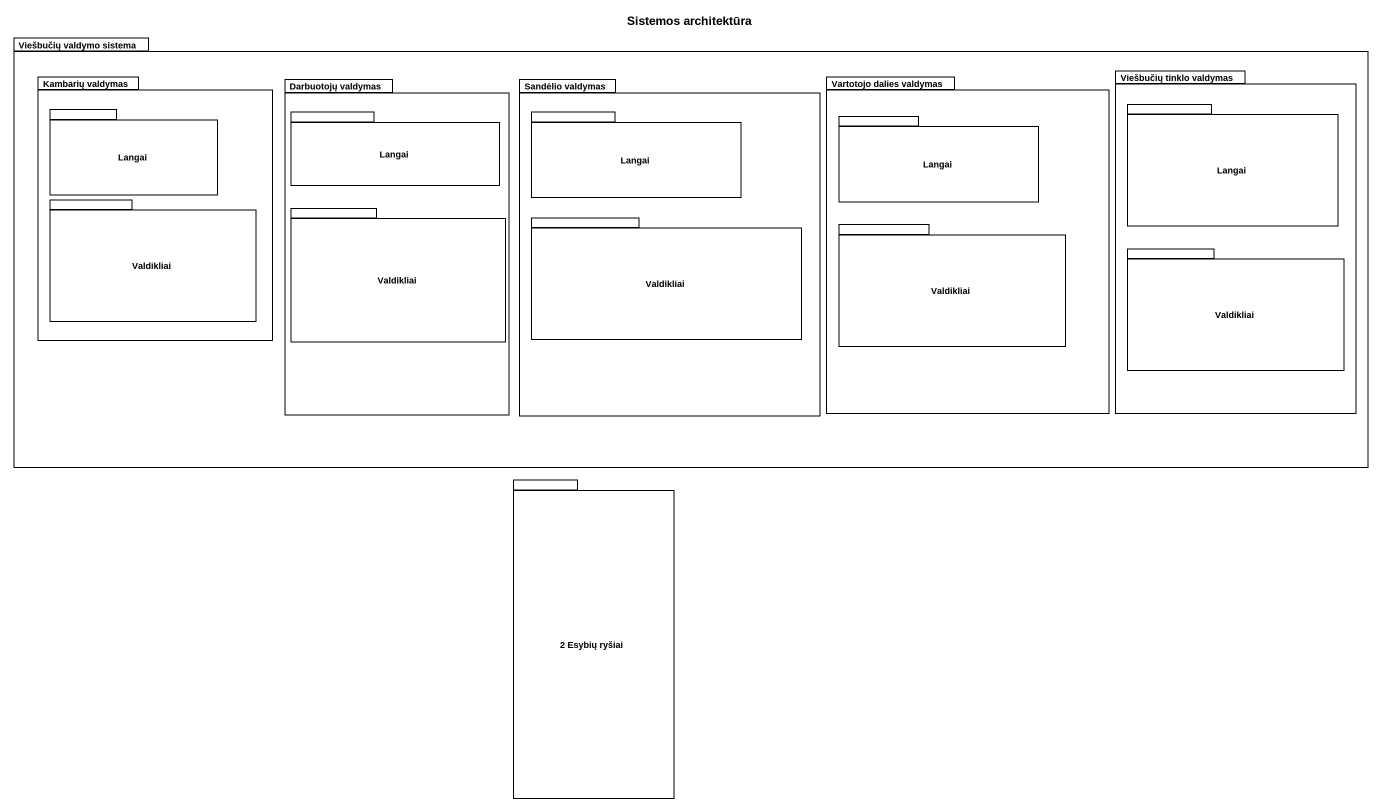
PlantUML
@startuml
title Sistemos architektūra
package "Viešbučių valdymo sistema" as Viešbučių_valdymo_sistema {
  package "Kambarių valdymas" as Kambarių_valdymas {
    package Langai {
    }
    package Valdikliai {
    }
  }
  package "Darbuotojų valdymas" as Darbuotojų_valdymas {
    package "Langai" as Langai_2 {
    }
    package "Valdikliai" as Valdikliai_2 {
    }
  }
  package "Sandėlio valdymas" as Sandėlio_valdymas {
    package "Langai" as Langai_3 {
    }
    package "Valdikliai" as Valdikliai_3 {
    }
  }
  package "Vartotojo dalies valdymas" as Vartotojo_dalies_valdymas {
    package "Langai" as Langai_4 {
    }
    package "Valdikliai" as Valdikliai_4 {
    }
  }
  package "Viešbučių tinklo valdymas" as Viešbučių_tinklo_valdymas {
    package "Langai" as Langai_5 {
    }
    package "Valdikliai" as Valdikliai_5 {
    }
  }
}
package "2 Esybių ryšiai" as p2_Esybių_ryšiai {
}
@enduml
